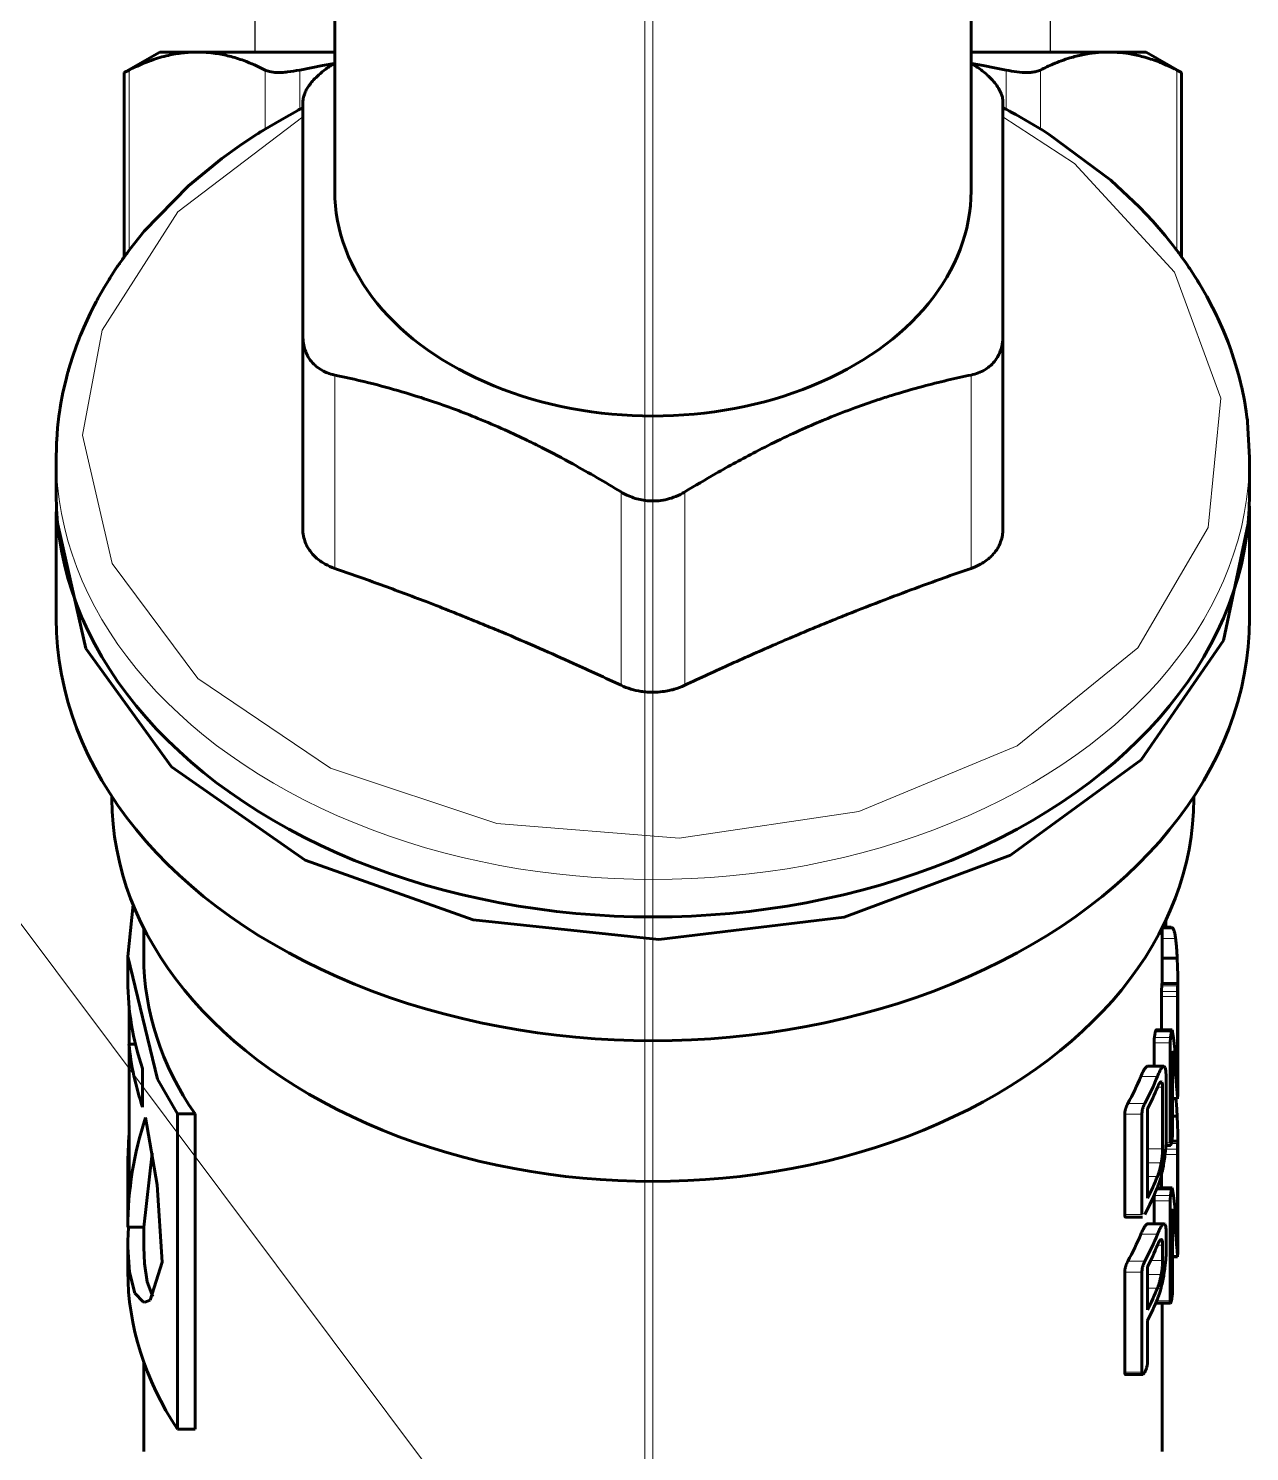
# Model space of a CAD drawing. Header units: millimetres. Extents: x -718 to 68664, y -49984 to -979.
# Drawn here: x 10473.3 to 10857.1, y -23763.8 to -23316.8 of the extents above; entities that cross this region are included whole.
import ezdxf

# ---------------------------------------------------------------- set-up
doc = ezdxf.new("R2010")
doc.units = ezdxf.units.MM
doc.linetypes.add('K5LT_BASIC', pattern=[0])
doc.linetypes.add('K5LT_THIN', pattern=[0])
doc.layers.add('Text', color=7, linetype='Continuous', lineweight=15)
doc.layers.add('ХВС (В1)_20', color=5, linetype='Continuous', lineweight=25)
doc.layers.add('Системный слой (1)', color=7, linetype='Continuous', true_color=0xc26c6c6c)

# ---------------------------------------------------------------- blocks, each defined once
blk = doc.blocks.new('U441')
at = {"layer": 'Системный слой (1)', "color": 150, "linetype": 'K5LT_BASIC', "lineweight": 60, "true_color": 0x0080ff}
for p, q in [((446.819, 169.536), (446.808, 169.536)), ((447.094, 169.531), (446.819, 169.536)), ((447.232, 169.527), (447.094, 169.531)), ((447.301, 169.523), (447.232, 169.527)), ((447.335, 169.522), (447.301, 169.523)), ((447.352, 169.521), (447.335, 169.522)), ((447.741, 169.492), (447.352, 169.521)), ((448.107, 169.45), (447.741, 169.492)), ((448.289, 169.424), (448.107, 169.45)), ((448.381, 169.41), (448.289, 169.424)), ((448.426, 169.403), (448.381, 169.41)), ((448.449, 169.399), (448.426, 169.403)), ((448.844, 169.324), (448.449, 169.399)), ((449.214, 169.24), (448.844, 169.324)), ((449.398, 169.193), (449.214, 169.24)), ((449.489, 169.168), (449.398, 169.193)), ((449.535, 169.155), (449.489, 169.168)), ((449.558, 169.149), (449.535, 169.155)), ((449.955, 169.027), (449.558, 169.149)), ((450.327, 168.897), (449.955, 169.027)), ((450.512, 168.827), (450.327, 168.897)), ((450.604, 168.791), (450.512, 168.827)), ((450.65, 168.772), (450.604, 168.791)), ((450.673, 168.763), (450.65, 168.772)), ((450.887, 168.672), (450.673, 168.763)), ((451.351, 168.458), (450.887, 168.672)), ((451.581, 168.343), (451.351, 168.458)), ((451.695, 168.283), (451.581, 168.343)), ((451.752, 168.252), (451.695, 168.283)), ((451.78, 168.237), (451.752, 168.252)), ((451.795, 168.229), (451.78, 168.237)), ((452.142, 168.032), (451.795, 168.229)), ((452.314, 167.929), (452.142, 168.032)), ((452.4, 167.876), (452.314, 167.929)), ((452.443, 167.849), (452.4, 167.876)), ((452.464, 167.836), (452.443, 167.849)), ((452.475, 167.829), (452.464, 167.836)), ((452.69, 167.69), (452.475, 167.829)), ((452.812, 167.608), (452.69, 167.69)), ((452.822, 167.601), (452.812, 167.608)), ((452.875, 167.564), (452.822, 167.601)), ((452.899, 167.549), (452.875, 167.564)), ((452.944, 167.517), (452.899, 167.549)), ((453.029, 167.458), (452.944, 167.517)), ((453.071, 167.428), (453.029, 167.458)), ((453.092, 167.412), (453.071, 167.428)), ((453.102, 167.404), (453.092, 167.412)), ((453.108, 167.4), (453.102, 167.404)), ((453.115, 167.395), (453.108, 167.4)), ((453.146, 167.372), (453.115, 167.395)), ((453.166, 167.357), (453.146, 167.372)), ((453.18, 167.347), (453.166, 167.357)), ((453.189, 167.34), (453.18, 167.347)), ((453.206, 167.328), (453.189, 167.34)), ((453.213, 167.323), (453.206, 167.328)), ((453.228, 167.312), (453.213, 167.323)), ((453.257, 167.291), (453.228, 167.312)), ((453.315, 167.247), (453.257, 167.291)), ((453.913, 166.769), (453.315, 167.247)), ((455.334, 165.381), (453.913, 166.769)), ((456.193, 164.335), (455.334, 165.381)), ((456.597, 163.775), (456.193, 164.335)), ((456.792, 163.487), (456.597, 163.775)), ((456.888, 163.341), (456.792, 163.487)), ((456.936, 163.267), (456.888, 163.341)), ((456.984, 163.191), (456.936, 163.267)), ((456.996, 163.173), (456.984, 163.191)), ((457.004, 163.161), (456.996, 163.173)), ((457.02, 163.135), (457.004, 163.161)), ((457.027, 163.124), (457.02, 163.135)), ((457.041, 163.102), (457.027, 163.124)), ((457.069, 163.058), (457.041, 163.102)), ((457.124, 162.968), (457.069, 163.058)), ((457.38, 162.522), (457.124, 162.968)), ((457.561, 162.202), (457.38, 162.522)), ((457.653, 162.042), (457.561, 162.202)), ((457.698, 161.962), (457.653, 162.042)), ((457.721, 161.922), (457.698, 161.962)), ((457.733, 161.902), (457.721, 161.922)), ((457.738, 161.892), (457.733, 161.902)), ((457.741, 161.887), (457.738, 161.892)), ((457.743, 161.885), (457.741, 161.887)), ((457.752, 161.867), (457.743, 161.885)), ((457.759, 161.856), (457.752, 161.867)), ((457.763, 161.848), (457.759, 161.856)), ((457.765, 161.842), (457.763, 161.848)), ((457.767, 161.839), (457.765, 161.842)), ((457.768, 161.836), (457.767, 161.839)), ((457.769, 161.834), (457.768, 161.836)), ((457.77, 161.833), (457.769, 161.834)), ((457.772, 161.829), (457.77, 161.833)), ((457.775, 161.823), (457.772, 161.829)), ((457.781, 161.81), (457.775, 161.823)), ((457.795, 161.786), (457.781, 161.81)), ((457.579, 139.384), (457.668, 139.547)), ((457.668, 139.547), (457.674, 139.558)), ((457.674, 139.558), (457.687, 139.582)), ((457.687, 139.582), (457.712, 139.629)), ((457.712, 139.629), (457.744, 139.689)), ((457.744, 139.689), (457.752, 139.704)), ((457.752, 139.704), (457.756, 139.711)), ((457.756, 139.711), (457.758, 139.714)), ((457.758, 139.714), (457.76, 139.719)), ((457.76, 139.719), (457.762, 139.722)), ((457.762, 139.722), (457.764, 139.726)), ((457.764, 139.726), (457.767, 139.732)), ((457.767, 139.732), (457.772, 139.741)), ((457.772, 139.741), (457.779, 139.755)), ((457.779, 139.755), (457.79, 139.775)), ((457.79, 139.775), (457.795, 139.786)), ((457.073, 138.52), (457.579, 139.384)), ((455.513, 136.394), (456.956, 138.333)), ((456.956, 138.333), (457.073, 138.52)), ((454.67, 135.495), (455.513, 136.394)), ((454.229, 135.08), (454.67, 135.495)), ((453.778, 134.69), (454.229, 135.08)), ((453.474, 134.447), (453.633, 134.572)), ((453.633, 134.572), (453.778, 134.69)), ((452.938, 134.05), (453.079, 134.15)), ((453.079, 134.15), (453.113, 134.175)), ((453.113, 134.175), (453.119, 134.18)), ((453.119, 134.18), (453.132, 134.189)), ((453.132, 134.189), (453.157, 134.208)), ((453.157, 134.208), (453.176, 134.221)), ((453.176, 134.221), (453.198, 134.238)), ((453.198, 134.238), (453.23, 134.26)), ((453.23, 134.26), (453.252, 134.277)), ((453.252, 134.277), (453.285, 134.301)), ((453.285, 134.301), (453.335, 134.339)), ((453.335, 134.339), (453.354, 134.355)), ((453.354, 134.355), (453.394, 134.386)), ((453.394, 134.386), (453.474, 134.447)), ((452.304, 133.636), (452.367, 133.675)), ((452.367, 133.675), (452.493, 133.754)), ((452.493, 133.754), (452.743, 133.917)), ((452.743, 133.917), (452.777, 133.94)), ((452.777, 133.94), (452.844, 133.985)), ((452.844, 133.985), (452.938, 134.05)), ((451.515, 133.195), (451.866, 133.381)), ((451.866, 133.381), (452.256, 133.607)), ((452.256, 133.607), (452.272, 133.617)), ((452.272, 133.617), (452.304, 133.636)), ((450.429, 132.712), (450.783, 132.854)), ((450.783, 132.854), (451.182, 133.032)), ((451.182, 133.032), (451.204, 133.042)), ((451.204, 133.042), (451.249, 133.063)), ((451.249, 133.063), (451.338, 133.106)), ((451.338, 133.106), (451.515, 133.195)), ((449.074, 132.298), (449.164, 132.319)), ((449.164, 132.319), (449.343, 132.364)), ((449.343, 132.364), (449.699, 132.464)), ((449.699, 132.464), (450.095, 132.591)), ((450.095, 132.591), (450.117, 132.599)), ((450.117, 132.599), (450.162, 132.614)), ((450.162, 132.614), (450.251, 132.646)), ((450.251, 132.646), (450.429, 132.712)), ((446.808, 132.036), (447.913, 132.098)), ((447.913, 132.098), (447.935, 132.1)), ((447.935, 132.1), (447.979, 132.105)), ((447.979, 132.105), (448.068, 132.116)), ((448.068, 132.116), (448.246, 132.141)), ((448.246, 132.141), (448.599, 132.199)), ((448.599, 132.199), (449.007, 132.282)), ((449.007, 132.282), (449.029, 132.287)), ((449.029, 132.287), (449.074, 132.298))]:
    blk.add_line(p, q, dxfattribs=at)
blk = doc.blocks.new('U442')
at = {"layer": 'Системный слой (1)', "color": 7, "linetype": 'K5LT_THIN', "lineweight": 18}
for p, q in [((447.504, 168.709), (443.477, 167.78)), ((450.802, 168.092), (447.504, 168.709)), ((454.52, 165.712), (450.802, 168.092)), ((443.477, 167.78), (439.867, 165.089)), ((457.511, 161.786), (454.52, 165.712)), ((439.867, 165.089), (437.049, 160.915)), ((437.049, 160.915), (435.314, 155.691)), ((435.314, 155.691), (434.844, 149.958)), ((434.844, 149.958), (435.686, 144.311)), ((435.686, 144.311), (437.754, 139.336)), ((456.042, 137.539), (457.511, 139.786)), ((437.754, 139.336), (440.832, 135.547)), ((452.623, 134.389), (456.042, 137.539)), ((440.832, 135.547), (444.602, 133.338)), ((448.673, 132.938), (452.623, 134.389)), ((444.602, 133.338), (448.673, 132.938))]:
    blk.add_line(p, q, dxfattribs=at)
blk = doc.blocks.new('U451')
at = {"layer": 'Системный слой (1)', "color": 150, "linetype": 'K5LT_BASIC', "lineweight": 60, "true_color": 0x0080ff}
for p, q in [((459.05, 140.047), (459.12, 140.407)), ((459.12, 140.407), (459.184, 140.768)), ((458.976, 139.688), (459.05, 140.047))]:
    blk.add_line(p, q, dxfattribs=at)
blk = doc.blocks.new('U452')
at = {"layer": 'Системный слой (1)', "color": 150, "linetype": 'K5LT_BASIC', "lineweight": 60, "true_color": 0x0080ff}
for p, q in [((459.05, 161.524), (458.976, 161.883)), ((459.12, 161.164), (459.05, 161.524)), ((459.184, 160.803), (459.12, 161.164))]:
    blk.add_line(p, q, dxfattribs=at)
blk = doc.blocks.new('U453')
at = {"layer": 'Системный слой (1)', "color": 150, "linetype": 'K5LT_BASIC', "lineweight": 60, "true_color": 0x0080ff}
for p, q in [((415.582, 166.786), (418.386, 166.786)), ((431.133, 166.786), (432.026, 166.786))]:
    blk.add_line(p, q, dxfattribs=at)
blk = doc.blocks.new('U454')
at = {"layer": 'Системный слой (1)', "color": 150, "linetype": 'K5LT_BASIC', "lineweight": 60, "true_color": 0x0080ff}
for p, q in [((415.582, 134.786), (420.24, 134.786)), ((430.286, 134.786), (432.026, 134.786))]:
    blk.add_line(p, q, dxfattribs=at)
blk = doc.blocks.new('U455')
at = {"layer": 'Системный слой (1)', "color": 150, "linetype": 'K5LT_BASIC', "lineweight": 60, "true_color": 0x0080ff}
for p, q in [((444.927, 169.536), (440.804, 168.606)), ((445.28, 169.529), (444.927, 169.536)), ((440.804, 168.606), (437.09, 165.91)), ((437.09, 165.91), (434.153, 161.714)), ((434.153, 161.714), (432.284, 156.435)), ((432.284, 156.435), (431.669, 150.596)), ((431.669, 150.596), (432.368, 144.775)), ((432.368, 144.775), (434.312, 139.55)), ((434.312, 139.55), (437.309, 135.44)), ((437.309, 135.44), (441.06, 132.851)), ((441.06, 132.851), (444.927, 132.036)), ((444.927, 132.036), (445.28, 132.042))]:
    blk.add_line(p, q, dxfattribs=at)
blk = doc.blocks.new('U456')
at = {"layer": 'Системный слой (1)', "color": 150, "linetype": 'K5LT_BASIC', "lineweight": 60, "true_color": 0x0080ff}
for p, q in [((430.541, 134.294), (430.286, 134.291)), ((430.809, 134.3), (430.541, 134.294)), ((431.08, 134.309), (430.809, 134.3))]:
    blk.add_line(p, q, dxfattribs=at)
blk = doc.blocks.new('U457')
at = {"layer": 'Системный слой (1)', "color": 150, "linetype": 'K5LT_BASIC', "lineweight": 60, "true_color": 0x0080ff}
for p, q in [((420.249, 134.526), (420.24, 134.519)), ((420.24, 134.519), (420.24, 134.518)), ((420.24, 134.518), (420.241, 134.517)), ((420.241, 134.517), (420.242, 134.516)), ((420.277, 134.53), (420.249, 134.526)), ((420.317, 134.531), (420.277, 134.53))]:
    blk.add_line(p, q, dxfattribs=at)
blk = doc.blocks.new('U458')
at = {"layer": 'Системный слой (1)', "color": 150, "linetype": 'K5LT_BASIC', "lineweight": 60, "true_color": 0x0080ff}
for p, q in [((418.007, 135.408), (417.998, 135.393)), ((417.998, 135.393), (417.998, 135.391)), ((417.998, 135.391), (417.999, 135.388)), ((417.999, 135.388), (418, 135.386)), ((418.035, 135.416), (418.007, 135.408)), ((418.076, 135.419), (418.035, 135.416))]:
    blk.add_line(p, q, dxfattribs=at)
blk = doc.blocks.new('U459')
at = {"layer": 'Системный слой (1)', "color": 150, "linetype": 'K5LT_BASIC', "lineweight": 60, "true_color": 0x0080ff}
for p, q in [((427.365, 134.654), (427.541, 134.662)), ((427.541, 134.662), (427.649, 134.686)), ((427.649, 134.686), (427.682, 134.726)), ((427.682, 134.726), (427.682, 134.728))]:
    blk.add_line(p, q, dxfattribs=at)
blk = doc.blocks.new('U460')
at = {"layer": 'Системный слой (1)', "color": 150, "linetype": 'K5LT_BASIC', "lineweight": 60, "true_color": 0x0080ff}
for p, q in [((423.8, 134.456), (423.831, 134.459)), ((423.831, 134.459), (423.856, 134.463)), ((423.856, 134.463), (423.868, 134.468)), ((423.866, 134.471), (423.864, 134.472)), ((423.868, 134.469), (423.866, 134.471)), ((423.868, 134.468), (423.868, 134.469))]:
    blk.add_line(p, q, dxfattribs=at)
blk = doc.blocks.new('U461')
at = {"layer": 'Системный слой (1)', "color": 150, "linetype": 'K5LT_BASIC', "lineweight": 60, "true_color": 0x0080ff}
for p, q in [((427.023, 134.766), (427.122, 134.771)), ((427.122, 134.771), (427.181, 134.787)), ((427.181, 134.787), (427.199, 134.812)), ((427.199, 134.812), (427.199, 134.812))]:
    blk.add_line(p, q, dxfattribs=at)
blk = doc.blocks.new('U462')
at = {"layer": 'Системный слой (1)', "color": 150, "linetype": 'K5LT_BASIC', "lineweight": 60, "true_color": 0x0080ff}
for p, q in [((425.582, 134.294), (425.327, 134.291)), ((425.85, 134.3), (425.582, 134.294)), ((426.121, 134.309), (425.85, 134.3))]:
    blk.add_line(p, q, dxfattribs=at)
blk = doc.blocks.new('U463')
at = {"layer": 'Системный слой (1)', "color": 150, "linetype": 'K5LT_BASIC', "lineweight": 60, "true_color": 0x0080ff}
for p, q in [((426.316, 134.32), (426.121, 134.309)), ((426.498, 134.333), (426.316, 134.32)), ((426.661, 134.35), (426.498, 134.333))]:
    blk.add_line(p, q, dxfattribs=at)
blk = doc.blocks.new('U466')
at = {"layer": 'Системный слой (1)', "color": 150, "linetype": 'K5LT_BASIC', "lineweight": 60, "true_color": 0x0080ff}
for p, q in [((425.257, 134.288), (425.294, 134.288)), ((425.294, 134.288), (425.319, 134.289)), ((425.319, 134.289), (425.327, 134.289)), ((425.327, 134.289), (425.326, 134.29))]:
    blk.add_line(p, q, dxfattribs=at)
blk = doc.blocks.new('U467')
at = {"layer": 'Системный слой (1)', "color": 150, "linetype": 'K5LT_BASIC', "lineweight": 60, "true_color": 0x0080ff}
for p, q in [((422.655, 134.67), (422.698, 134.684)), ((422.698, 134.684), (422.724, 134.701)), ((422.724, 134.701), (422.732, 134.721)), ((422.732, 134.721), (422.732, 134.726))]:
    blk.add_line(p, q, dxfattribs=at)
blk = doc.blocks.new('U468')
at = {"layer": 'Системный слой (1)', "color": 150, "linetype": 'K5LT_BASIC', "lineweight": 60, "true_color": 0x0080ff}
for p, q in [((430.215, 134.288), (430.253, 134.288)), ((430.253, 134.288), (430.278, 134.289)), ((430.278, 134.289), (430.286, 134.289)), ((430.286, 134.289), (430.285, 134.29))]:
    blk.add_line(p, q, dxfattribs=at)
blk = doc.blocks.new('U469')
at = {"layer": 'Системный слой (1)', "color": 150, "linetype": 'K5LT_BASIC', "lineweight": 60, "true_color": 0x0080ff}
for p, q in [((432.041, 134.486), (432.029, 134.477)), ((432.049, 134.494), (432.041, 134.486)), ((432.051, 134.502), (432.049, 134.494))]:
    blk.add_line(p, q, dxfattribs=at)
blk = doc.blocks.new('U470')
at = {"layer": 'Системный слой (1)', "color": 150, "linetype": 'K5LT_BASIC', "lineweight": 60, "true_color": 0x0080ff}
for p, q in [((428.758, 134.456), (428.79, 134.459)), ((428.79, 134.459), (428.815, 134.463)), ((428.815, 134.463), (428.827, 134.468)), ((428.825, 134.471), (428.822, 134.472)), ((428.827, 134.469), (428.825, 134.471)), ((428.827, 134.468), (428.827, 134.469))]:
    blk.add_line(p, q, dxfattribs=at)
blk = doc.blocks.new('U471')
at = {"layer": 'Системный слой (1)', "color": 150, "linetype": 'K5LT_BASIC', "lineweight": 60, "true_color": 0x0080ff}
for p, q in [((421.214, 167.238), (420.556, 167.062)), ((422.006, 167.286), (421.214, 167.238)), ((422.204, 167.283), (422.006, 167.286)), ((422.411, 167.277), (422.204, 167.283)), ((422.625, 167.265), (422.411, 167.277)), ((420.282, 166.801), (420.275, 166.748)), ((420.275, 166.748), (420.339, 166.589)), ((420.556, 167.062), (420.282, 166.801)), ((420.339, 166.589), (421.53, 166.208)), ((421.53, 166.208), (423.956, 166.361)), ((423.956, 166.361), (426.071, 166.727))]:
    blk.add_line(p, q, dxfattribs=at)
blk = doc.blocks.new('U472')
at = {"layer": 'Системный слой (1)', "color": 150, "linetype": 'K5LT_BASIC', "lineweight": 60, "true_color": 0x0080ff}
for p, q in [((421.236, 167.286), (422.006, 167.286)), ((422.625, 167.286), (424.737, 167.286)), ((430.363, 167.286), (431.133, 167.286))]:
    blk.add_line(p, q, dxfattribs=at)
blk = doc.blocks.new('U473')
at = {"layer": 'Системный слой (1)', "color": 150, "linetype": 'K5LT_BASIC', "lineweight": 60, "true_color": 0x0080ff}
for p, q in [((431.133, 167.286), (427.274, 166.357)), ((432.765, 167.123), (431.133, 167.286)), ((427.274, 166.357), (426.185, 165.728))]:
    blk.add_line(p, q, dxfattribs=at)
blk = doc.blocks.new('U474')
at = {"layer": 'Системный слой (1)', "color": 150, "linetype": 'K5LT_BASIC', "lineweight": 60, "true_color": 0x0080ff}
for p, q in [((424.737, 167.286), (423.966, 167.25)), ((425.508, 167.25), (424.737, 167.286))]:
    blk.add_line(p, q, dxfattribs=at)
blk = doc.blocks.new('U475')
at = {"layer": 'Системный слой (1)', "color": 150, "linetype": 'K5LT_BASIC', "lineweight": 60, "true_color": 0x0080ff}
for p, q in [((421.485, 166.766), (420.916, 166.68)), ((422.006, 166.786), (421.485, 166.766)), ((420.521, 166.537), (420.448, 166.491)), ((420.916, 166.68), (420.521, 166.537))]:
    blk.add_line(p, q, dxfattribs=at)

msp = doc.modelspace()

# ---------------------------------------------------------------- linework, layer by layer
at = {"layer": 'Text'}
msp.add_line((10667, -22228.92), (10667, -25816.14), dxfattribs=at)
msp.add_lwpolyline([(10603.43, -23774.83), (10117.31, -23126.01)], dxfattribs=at)
at = {"layer": 'ХВС (В1)_20', "lineweight": 18}
for p, q in [((10669.58, -22895.4), (10669.58, -24034.2)), ((10504.98, -23386.44), (10504.98, -23329.84)), ((10547.78, -23348.35), (10547.78, -23329.84)), ((10558.61, -23342.17), (10558.61, -23329.84)), ((10780.56, -23342.17), (10780.56, -23329.84)), ((10791.39, -23348.35), (10791.39, -23329.84)), ((10834.19, -23386.44), (10834.19, -23329.84)), ((10569.58, -23425.64), (10569.58, -23486.37)), ((10769.58, -23425.64), (10769.58, -23486.37)), ((10659.58, -23462.38), (10659.58, -23523.11)), ((10679.58, -23462.38), (10679.58, -23523.11)), ((10829.58, -23602.67), (10833.85, -23602.67)), ((10829.43, -23619.25), (10834.43, -23619.25)), ((10829.5, -23617.47), (10834.5, -23617.47)), ((10829.54, -23616.76), (10834.54, -23616.76)), ((10829.4, -23620.88), (10834.4, -23620.88)), ((10827.47, -23632), (10832.54, -23632)), ((10827.66, -23631.38), (10832.72, -23631.38)), ((10827.06, -23635.41), (10832.13, -23635.41)), ((10827.18, -23633.78), (10832.26, -23633.78)), ((10822.92, -23646), (10828.13, -23646)), ((10825.02, -23642.78), (10830.16, -23642.78)), ((10828.14, -23649.37), (10829.78, -23649.37)), ((10818.83, -23654.46), (10824.18, -23654.46)), ((10817.87, -23657.87), (10823.26, -23657.87)), ((10825.06, -23668.72), (10829.78, -23668.72)), ((10830.86, -23666.85), (10832.13, -23666.85)), ((10832.48, -23667.06), (10834.5, -23667.06)), ((10832.64, -23666.34), (10834.54, -23666.34)), ((10825.06, -23673.13), (10829.31, -23673.13)), ((10830.55, -23670.46), (10834.4, -23670.46)), ((10830.72, -23668.84), (10834.43, -23668.84)), ((10825.06, -23677.43), (10828.13, -23677.43)), ((10827.82, -23681.59), (10832.54, -23681.59)), ((10828.08, -23680.97), (10832.72, -23680.97)), ((10827.06, -23685), (10832.13, -23685)), ((10827.18, -23683.37), (10832.26, -23683.37)), ((10817.87, -23689.3), (10823.26, -23689.3)), ((10822.93, -23695.56), (10828.14, -23695.56)), ((10828.15, -23698.94), (10829.78, -23698.94)), ((10829.32, -23697.2), (10829.32, -23697.2)), ((10818.84, -23704.04), (10824.18, -23704.04)), ((10826.01, -23703.81), (10829.78, -23703.81)), ((10817.87, -23707.46), (10823.26, -23707.46)), ((10825.06, -23708.18), (10829.31, -23708.18)), ((10825.06, -23712.48), (10828.13, -23712.48)), ((10827.91, -23716.43), (10832.13, -23716.43)), ((10817.87, -23738.85), (10823.26, -23738.85))]:
    msp.add_line(p, q, dxfattribs=at)
at = {"layer": 'ХВС (В1)_20'}
for p, q in [((10544.58, -23324.2), (10544.58, -23264.22)), ((10794.58, -23324.2), (10794.58, -23264.22))]:
    msp.add_line(p, q, dxfattribs=at)
at = {"layer": 'ХВС (В1)_20', "lineweight": 60}
for p, q in [((10569.58, -23367.81), (10569.58, -23271.16)), ((10769.58, -23367.81), (10769.58, -23271.16)), ((10503.46, -23330.62), (10514.58, -23324.2)), ((10526.38, -23324.2), (10514.58, -23324.2)), ((10569.58, -23324.2), (10526.38, -23324.2)), ((10824.58, -23324.2), (10769.58, -23324.2)), ((10835.71, -23330.62), (10824.58, -23324.2)), ((10503.46, -23330.62), (10504.98, -23329.84)), ((10503.46, -23388.5), (10503.46, -23330.62)), ((10834.19, -23329.84), (10835.71, -23330.62)), ((10835.71, -23388.5), (10835.71, -23330.62)), ((10559.58, -23371.89), (10559.58, -23339.91)), ((10779.58, -23339.91), (10779.58, -23413.39)), ((10559.58, -23413.39), (10559.58, -23371.89)), ((10559.58, -23413.39), (10559.58, -23474.12)), ((10779.58, -23413.39), (10779.58, -23474.12)), ((10482.08, -23463.27), (10482.08, -23451.53)), ((10857.08, -23463.27), (10857.08, -23451.53)), ((10482.08, -23502.16), (10482.08, -23470.34)), ((10857.08, -23502.16), (10857.08, -23470.34)), ((10499.58, -23558.73), (10499.58, -23558.09)), ((10839.58, -23558.73), (10839.58, -23558.09)), ((10830.79, -23599.09), (10830.79, -23596.88)), ((10829.6, -23599.31), (10832.78, -23599.31)), ((10829.71, -23599.09), (10832.42, -23599.09)), ((10829.58, -23608.81), (10834.35, -23608.81)), ((10829.55, -23616.75), (10829.54, -23616.76)), ((10829.55, -23616.75), (10834.55, -23616.75)), ((10834.56, -23648.88), (10834.56, -23617.45)), ((10504.95, -23635.81), (10504.95, -23623.69)), ((10829.4, -23631.33), (10829.4, -23620.88)), ((10834.4, -23646.31), (10834.4, -23620.88)), ((10827.7, -23631.33), (10832.76, -23631.33)), ((10506.99, -23635.81), (10504.95, -23635.81)), ((10504.95, -23679.94), (10504.95, -23635.81)), ((10827.06, -23642.78), (10827.06, -23635.41)), ((10832.13, -23666.85), (10832.13, -23635.41)), ((10832.9, -23663.42), (10832.9, -23637.98)), ((10509.23, -23655.59), (10509.23, -23643.47)), ((10825.04, -23642.78), (10825.02, -23642.78)), ((10825.04, -23642.78), (10830.18, -23642.78)), ((10830.9, -23665.29), (10830.9, -23645.95)), ((10829.32, -23647.61), (10829.32, -23647.61)), ((10829.78, -23668.72), (10829.78, -23649.37)), ((10832.9, -23652.9), (10834.41, -23652.9)), ((10832.9, -23653), (10834.45, -23653)), ((10525.7, -23657.76), (10520.16, -23657.76)), ((10520.16, -23756.72), (10520.16, -23657.76)), ((10525.7, -23756.72), (10525.7, -23657.76)), ((10817.87, -23689.3), (10817.87, -23657.87)), ((10823.26, -23689.3), (10823.26, -23657.87)), ((10825.06, -23684.18), (10825.06, -23656.16)), ((10832.9, -23658.4), (10834.35, -23658.4)), ((10830.82, -23667.62), (10832.25, -23667.62)), ((10832.64, -23666.33), (10834.55, -23666.33)), ((10834.56, -23698.47), (10834.56, -23667.04)), ((10509.58, -23693.35), (10512.2, -23670.03)), ((10834.4, -23695.9), (10834.4, -23670.46)), ((10829.4, -23680.92), (10829.4, -23676.86)), ((10828.1, -23680.92), (10832.76, -23680.92)), ((10827.06, -23692.28), (10827.06, -23685)), ((10827.23, -23682.96), (10827.18, -23683.37)), ((10832.13, -23716.43), (10832.13, -23685)), ((10818.12, -23690.15), (10823.49, -23690.15)), ((10832.9, -23713.01), (10832.9, -23687.57)), ((10509.58, -23693.35), (10504.58, -23693.35)), ((10509.58, -23699.55), (10509.58, -23693.35)), ((10825.09, -23692.28), (10825.04, -23692.29)), ((10825.04, -23692.29), (10830.18, -23692.29)), ((10825.09, -23692.28), (10830.23, -23692.28)), ((10830.9, -23700.38), (10830.9, -23694.75)), ((10829.32, -23697.2), (10829.32, -23697.2)), ((10829.78, -23703.81), (10829.78, -23698.94)), ((10832.9, -23702.49), (10834.41, -23702.49)), ((10832.9, -23702.59), (10834.45, -23702.59)), ((10817.87, -23738.85), (10817.87, -23707.46)), ((10823.26, -23738.85), (10823.26, -23707.46)), ((10825.06, -23719.23), (10825.06, -23705.74)), ((10827.58, -23717.21), (10832.25, -23717.21)), ((10825.06, -23735.43), (10825.06, -23722.64)), ((10818.14, -23739.62), (10823.51, -23739.62)), ((10525.7, -23756.72), (10520.16, -23756.72))]:
    msp.add_line(p, q, dxfattribs=at)
for centre, major_axis, ratio, start_param, end_param in [((10669.58, -23367.81), (-100, 0), 0.707107, 0, 3.141593), ((10669.58, -23463.27), (-187.5, 0), 0.707107, 0, 3.141593), ((10669.58, -23502.16), (-187.5, 0), 0.707107, 0, 3.141593), ((10669.58, -23558.73), (-170, 0), 0.707107, 0, 3.141593), ((10669.58, -23608.28), (-160, 0), 0.707107, 0, 0.452658), ((10669.58, -23615.98), (-165, 0), 0.707107, 0, 0.237849), ((10669.58, -23653.32), (-165, 0), 0.900046, 3.188754, 3.285475), ((10669.58, -23628.1), (-165, 0), 0.707107, 0.066134, 0.237849), ((10669.58, -23659.92), (-165, 0), 0.933996, 3.187169, 3.284472), ((10669.58, -23613.69), (160, 0), 0.707107, -0.368687, -0.289622), ((10669.58, -23613.69), (165, 0), 0.707107, -0.357006, -0.280603), ((10669.58, -23617.09), (165, 0), 0.707107, -0.341412, -0.280593), ((10669.58, -23653.7), (-165, 0), 0.105763, 3.181619, 3.187169), ((10669.58, -23649.45), (165, 0), 0.537547, -0.040026, -0.033209), ((10669.58, -23693.35), (-165, 0), 0.809289, 6.022184, 6.283185), ((10669.58, -23645.12), (165, 0), 0.707107, -0.341412, -0.280593), ((10669.58, -23648.52), (165, 0), 0.707107, -0.357006, -0.280603), ((10669.58, -23702.9), (-165, 0), 0.900046, 3.188754, 3.285475), ((10669.58, -23709.51), (-165, 0), 0.933996, 3.187169, 3.284472), ((10669.58, -23663.27), (160, 0), 0.707107, -0.368654, -0.289366), ((10669.58, -23663.27), (165, 0), 0.707107, -0.356974, -0.280356), ((10669.58, -23756.37), (0, 294.87), 0.559575, -1.357845, -1.354416), ((10669.58, -23826.7), (0, 627.64), 0.262891, -1.358993, -1.357845), ((10669.58, -23666.68), (165, 0), 0.707107, -0.341412, -0.280593), ((10669.58, -23703.29), (-165, 0), 0.105763, 3.181619, 3.187169), ((10669.58, -23699.04), (165, 0), 0.537547, -0.040026, -0.033209), ((10669.58, -23707.24), (-165, 0), 0.707107, 0, 0.437972), ((10669.58, -23680.17), (165, 0), 0.707107, -0.341412, -0.280593), ((10669.58, -23683.57), (165, 0), 0.707107, -0.341412, -0.280622)]:
    msp.add_ellipse(centre, major_axis=major_axis, ratio=ratio, start_param=start_param, end_param=end_param, dxfattribs=at)
at = {"layer": 'ХВС (В1)_20', "lineweight": 18}
msp.add_ellipse((10669.58, -23451.53), major_axis=(-187.5, 0), ratio=0.707107, start_param=0, end_param=3.141593, dxfattribs=at)
at = {"layer": 'ХВС (В1)_20', "lineweight": 60}
for points, knots in [([(10526.38, -23324.2), (10524.83, -23324.2), (10521.8, -23324.38), (10516.98, -23325.21), (10511.39, -23326.86), (10507.3, -23328.66), (10504.98, -23329.84)], [0, 0, 0, 0, 1.507376, 2.95229, 4.709081, 7, 7, 7, 7]), ([(10547.78, -23329.84), (10545.55, -23328.7), (10541.78, -23327.03), (10536.56, -23325.42), (10531.67, -23324.44), (10528.31, -23324.2), (10526.38, -23324.2)], [0, 0, 0, 0, 2.216479, 3.731547, 5.118838, 7, 7, 7, 7]), ([(10834.19, -23329.84), (10832.44, -23328.95), (10829.12, -23327.43), (10824.38, -23325.81), (10820.21, -23324.83), (10816.33, -23324.3), (10812.55, -23324.13), (10808.62, -23324.35), (10804.62, -23324.97), (10800.17, -23326.11), (10795.75, -23327.73), (10792.69, -23329.17), (10791.39, -23329.84)], [0, 0, 0, 0, 1.613903, 3.045205, 4.329392, 5.402052, 6.558413, 7.750938, 8.966016, 10.18259, 11.795204, 13, 13, 13, 13]), ([(10569.58, -23327.66), (10568.61, -23328.26), (10566.83, -23329.45), (10564.63, -23331.25), (10562.96, -23332.91), (10561.74, -23334.39), (10560.8, -23335.81), (10560.15, -23337.12), (10559.7, -23338.53), (10559.58, -23339.42), (10559.58, -23339.91)], [0, 0, 0, 0, 1.81654, 3.427707, 4.810681, 6.085576, 7.189807, 8.437676, 9.519756, 11, 11, 11, 11]), ([(10779.58, -23339.91), (10779.58, -23339.43), (10779.47, -23338.44), (10778.91, -23336.83), (10777.99, -23335.17), (10776.71, -23333.47), (10775.19, -23331.87), (10773.17, -23330.1), (10771.28, -23328.72), (10769.92, -23327.87), (10769.58, -23327.66)], [0, 0, 0, 0, 1.434895, 2.863926, 4.343201, 5.71714, 7.189807, 8.437676, 10.374557, 11, 11, 11, 11]), ([(10547.78, -23329.84), (10548.16, -23330.03), (10549.19, -23330.4), (10551.01, -23330.63), (10553, -23330.62), (10555.32, -23330.44), (10557.27, -23330.12), (10558.61, -23329.84)], [0, 0, 0, 0, 1.519826, 3.515107, 4.610993, 5.766308, 8, 8, 8, 8]), ([(10780.56, -23329.84), (10781.74, -23330.09), (10784.13, -23330.5), (10786.81, -23330.66), (10788.73, -23330.56), (10790.18, -23330.33), (10791, -23330.04), (10791.39, -23329.84)], [0, 0, 0, 0, 1.977799, 4.119335, 5.247895, 6.419223, 8, 8, 8, 8]), ([(10559.58, -23413.39), (10559.58, -23414.18), (10559.7, -23415.73), (10560.22, -23417.77), (10561.05, -23419.69), (10562.19, -23421.42), (10563.78, -23423.02), (10565.51, -23424.18), (10567.45, -23425.09), (10568.79, -23425.48), (10569.58, -23425.64)], [0, 0, 0, 0, 1.434895, 2.863926, 4.011798, 5.499942, 6.942546, 8.437676, 9.519756, 11, 11, 11, 11]), ([(10769.58, -23425.64), (10770.36, -23425.48), (10771.85, -23425.05), (10773.76, -23424.13), (10775.48, -23422.92), (10776.95, -23421.45), (10778.06, -23419.79), (10778.79, -23418.17), (10779.34, -23416.34), (10779.56, -23414.73), (10779.58, -23413.61), (10779.58, -23413.39)], [0, 0, 0, 0, 1.56534, 3.124283, 4.376507, 5.999936, 7.573687, 8.672553, 9.772229, 11.567628, 12, 12, 12, 12]), ([(10659.58, -23462.38), (10654.57, -23459.33), (10646.28, -23454.5), (10636.42, -23449.29), (10629.3, -23445.77), (10622.62, -23442.65), (10615.08, -23439.41), (10607.27, -23436.35), (10599.71, -23433.68), (10591.1, -23430.95), (10581.04, -23428.17), (10573.63, -23426.48), (10569.58, -23425.64)], [0, 0, 0, 0, 2.214747, 3.631286, 4.26891, 5.285845, 6.49984, 7.501497, 8.633283, 9.74993, 11.210423, 13, 13, 13, 13]), ([(10769.58, -23425.64), (10764.57, -23426.68), (10756.28, -23428.62), (10746.42, -23431.46), (10739.3, -23433.75), (10732.62, -23436.08), (10725.08, -23439), (10717.27, -23442.33), (10709.71, -23445.82), (10700.27, -23450.54), (10690.22, -23456.03), (10682.82, -23460.41), (10679.58, -23462.38)], [0, 0, 0, 0, 2.214747, 3.631286, 4.26891, 5.285845, 6.49984, 7.501497, 8.633283, 9.74993, 11.570229, 13, 13, 13, 13]), ([(10659.58, -23462.38), (10660.36, -23462.85), (10661.81, -23463.61), (10664.03, -23464.42), (10666.13, -23464.93), (10668.37, -23465.21), (10670.83, -23465.22), (10673.47, -23464.87), (10676.25, -23464.08), (10678.26, -23463.16), (10679.37, -23462.51), (10679.58, -23462.38)], [0, 0, 0, 0, 1.56534, 2.813924, 4.04399, 5.248016, 6.63881, 8.217898, 9.772229, 11.567628, 12, 12, 12, 12]), ([(10569.58, -23486.37), (10568.51, -23486), (10567.05, -23485.35), (10565.24, -23484.23), (10563.74, -23483.09), (10562.43, -23481.75), (10561.38, -23480.31), (10560.61, -23478.94), (10559.94, -23477.19), (10559.63, -23475.53), (10559.58, -23474.44), (10559.58, -23474.12)], [0, 0, 0, 0, 2.127373, 3.072888, 4.25451, 5.999858, 7.049294, 8.149716, 9.52083, 11.287824, 12, 12, 12, 12]), ([(10779.58, -23474.12), (10779.58, -23474.75), (10779.47, -23476.1), (10778.99, -23477.9), (10778.15, -23479.75), (10777.15, -23481.25), (10775.92, -23482.59), (10774.66, -23483.71), (10772.94, -23484.9), (10771.17, -23485.78), (10769.94, -23486.25), (10769.58, -23486.37)], [0, 0, 0, 0, 1.418043, 3.072888, 4.25451, 5.999858, 7.049294, 8.149716, 9.52083, 11.287824, 12, 12, 12, 12]), ([(10659.58, -23523.11), (10654.6, -23520.77), (10646.07, -23516.84), (10633.54, -23511.27), (10624.34, -23507.32), (10613.86, -23502.97), (10605.97, -23499.8), (10595.02, -23495.57), (10584, -23491.45), (10574.44, -23488.06), (10569.58, -23486.37)], [0, 0, 0, 0, 1.832767, 3.127875, 4.59567, 5.201352, 6.963364, 7.491672, 9.215318, 11, 11, 11, 11]), ([(10769.58, -23486.37), (10764.6, -23488.1), (10756.07, -23491.13), (10743.54, -23495.79), (10734.34, -23499.36), (10723.86, -23503.56), (10715.97, -23506.84), (10705.02, -23511.54), (10694, -23516.42), (10684.44, -23520.83), (10679.58, -23523.11)], [0, 0, 0, 0, 1.832767, 3.127875, 4.59567, 5.201352, 6.963364, 7.491672, 9.215318, 11, 11, 11, 11]), ([(10679.58, -23523.11), (10678.51, -23523.62), (10676.88, -23524.23), (10674.52, -23524.81), (10672.31, -23525.19), (10669.99, -23525.33), (10667.72, -23525.25), (10665.4, -23524.98), (10662.61, -23524.35), (10660.58, -23523.58), (10659.58, -23523.11)], [0, 0, 0, 0, 1.950092, 2.816814, 3.899968, 5.49987, 6.461853, 7.470573, 9.192069, 11, 11, 11, 11]), ([(10832.78, -23599.31), (10832.83, -23599.31), (10832.9, -23599.34), (10833.05, -23599.46), (10833.2, -23599.71), (10833.37, -23600.17), (10833.5, -23600.65), (10833.66, -23601.38), (10833.78, -23602.11), (10833.85, -23602.67)], [0, 0, 0, 0, 1.306012, 1.950591, 4.069714, 5.5611, 6.483723, 7.614265, 10, 10, 10, 10]), ([(10833.85, -23602.67), (10833.88, -23602.88), (10833.93, -23603.28), (10834.01, -23604.02), (10834.09, -23604.81), (10834.2, -23606.1), (10834.28, -23607.41), (10834.33, -23608.5), (10834.35, -23608.81)], [0, 0, 0, 0, 1.102324, 2.115644, 3.675314, 4.771612, 7.795881, 9, 9, 9, 9]), ([(10829.43, -23619.25), (10829.42, -23619.39), (10829.42, -23619.6), (10829.41, -23619.9), (10829.4, -23620.33), (10829.4, -23620.67), (10829.4, -23620.88)], [0, 0, 0, 0, 1.645721, 2.474942, 3.596184, 7, 7, 7, 7]), ([(10829.5, -23617.47), (10829.49, -23617.55), (10829.48, -23617.76), (10829.47, -23618.08), (10829.46, -23618.42), (10829.44, -23618.8), (10829.43, -23619.07), (10829.43, -23619.25)], [0, 0, 0, 0, 1.425267, 3.306684, 4.629624, 5.844615, 8, 8, 8, 8]), ([(10829.54, -23616.76), (10829.54, -23616.78), (10829.53, -23616.83), (10829.52, -23616.95), (10829.51, -23617.12), (10829.5, -23617.31), (10829.5, -23617.47)], [0, 0, 0, 0, 2.348147, 3.403963, 4.330186, 7, 7, 7, 7]), ([(10834.43, -23619.25), (10834.43, -23619.39), (10834.42, -23619.6), (10834.42, -23619.9), (10834.41, -23620.33), (10834.4, -23620.67), (10834.4, -23620.88)], [0, 0, 0, 0, 1.645656, 2.47484, 3.596092, 7, 7, 7, 7]), ([(10834.5, -23617.47), (10834.49, -23617.58), (10834.48, -23617.81), (10834.47, -23618.24), (10834.45, -23618.73), (10834.44, -23619.08), (10834.43, -23619.25)], [0, 0, 0, 0, 1.60811, 3.222638, 5.196053, 7, 7, 7, 7]), ([(10834.54, -23616.76), (10834.54, -23616.78), (10834.53, -23616.83), (10834.53, -23616.95), (10834.51, -23617.12), (10834.51, -23617.31), (10834.5, -23617.47)], [0, 0, 0, 0, 2.348206, 3.404036, 4.33026, 7, 7, 7, 7]), ([(10827.47, -23632), (10827.45, -23632.09), (10827.41, -23632.29), (10827.35, -23632.61), (10827.29, -23632.94), (10827.24, -23633.32), (10827.2, -23633.6), (10827.18, -23633.78)], [0, 0, 0, 0, 1.414622, 3.277139, 4.554071, 5.728808, 8, 8, 8, 8]), ([(10827.66, -23631.38), (10827.63, -23631.46), (10827.57, -23631.63), (10827.5, -23631.87), (10827.47, -23632)], [0, 0, 0, 0, 2.769085, 5, 5, 5, 5]), ([(10832.54, -23632), (10832.51, -23632.11), (10832.47, -23632.34), (10832.39, -23632.76), (10832.32, -23633.25), (10832.27, -23633.61), (10832.26, -23633.78)], [0, 0, 0, 0, 1.584031, 3.177368, 5.13887, 7, 7, 7, 7]), ([(10832.72, -23631.38), (10832.69, -23631.46), (10832.63, -23631.63), (10832.57, -23631.87), (10832.54, -23632)], [0, 0, 0, 0, 2.770465, 5, 5, 5, 5]), ([(10827.18, -23633.78), (10827.16, -23633.93), (10827.13, -23634.21), (10827.09, -23634.64), (10827.06, -23635.05), (10827.06, -23635.3), (10827.06, -23635.41)], [0, 0, 0, 0, 1.667877, 3.371513, 5.150627, 7, 7, 7, 7]), ([(10832.26, -23633.78), (10832.24, -23633.93), (10832.21, -23634.21), (10832.17, -23634.64), (10832.14, -23635.05), (10832.13, -23635.3), (10832.13, -23635.41)], [0, 0, 0, 0, 1.667449, 3.37061, 5.149859, 7, 7, 7, 7]), ([(10825.02, -23642.78), (10824.91, -23642.79), (10824.73, -23642.87), (10824.42, -23643.16), (10824.16, -23643.51), (10823.8, -23644.1), (10823.4, -23644.89), (10823.06, -23645.66), (10822.92, -23646)], [0, 0, 0, 0, 1.882419, 3.073598, 4.404999, 5.340089, 7.484696, 9, 9, 9, 9]), ([(10830.16, -23642.78), (10830.07, -23642.79), (10829.9, -23642.85), (10829.63, -23643.11), (10829.36, -23643.46), (10828.98, -23644.09), (10828.57, -23644.94), (10828.25, -23645.71), (10828.13, -23646)], [0, 0, 0, 0, 1.709019, 2.849508, 4.159834, 5.405231, 7.699323, 9, 9, 9, 9]), ([(10829.32, -23647.61), (10829.25, -23647.61), (10829.14, -23647.66), (10828.94, -23647.85), (10828.77, -23648.08), (10828.55, -23648.46), (10828.35, -23648.89), (10828.19, -23649.25), (10828.13, -23649.4)], [0, 0, 0, 0, 2.058978, 3.234198, 4.821038, 5.966388, 7.827203, 9, 9, 9, 9]), ([(10834.49, -23652.4), (10834.5, -23652.26), (10834.51, -23651.98), (10834.52, -23651.58), (10834.54, -23651.12), (10834.54, -23650.81), (10834.55, -23650.61)], [0, 0, 0, 0, 1.931468, 3.789748, 4.835995, 7, 7, 7, 7]), ([(10834.55, -23650.61), (10834.55, -23650.43), (10834.55, -23650.17), (10834.55, -23649.83), (10834.56, -23649.58), (10834.56, -23649.35), (10834.56, -23649.11), (10834.56, -23648.96), (10834.56, -23648.88)], [0, 0, 0, 0, 2.566611, 3.7714, 5.150418, 6.365686, 7.416935, 9, 9, 9, 9]), ([(10818.83, -23654.46), (10818.74, -23654.63), (10818.59, -23654.93), (10818.42, -23655.32), (10818.31, -23655.59), (10818.22, -23655.85), (10818.13, -23656.13), (10818.05, -23656.43), (10817.98, -23656.71), (10817.93, -23657.01), (10817.89, -23657.41), (10817.87, -23657.69), (10817.87, -23657.87)], [0, 0, 0, 0, 2.50513, 3.982107, 4.616518, 5.503994, 6.724663, 7.479575, 8.494509, 9.538642, 10.536997, 13, 13, 13, 13]), ([(10824.18, -23654.46), (10824.08, -23654.65), (10823.91, -23655), (10823.73, -23655.45), (10823.6, -23655.82), (10823.49, -23656.16), (10823.39, -23656.57), (10823.33, -23656.91), (10823.27, -23657.36), (10823.26, -23657.67), (10823.26, -23657.87)], [0, 0, 0, 0, 2.374149, 3.900524, 4.382615, 5.680998, 6.851927, 7.775328, 8.69895, 11, 11, 11, 11]), ([(10832.81, -23665.14), (10832.83, -23664.92), (10832.86, -23664.6), (10832.88, -23664.2), (10832.9, -23663.82), (10832.9, -23663.58), (10832.9, -23663.42)], [0, 0, 0, 0, 2.380508, 3.521258, 4.647217, 7, 7, 7, 7]), ([(10829.31, -23673.13), (10829.4, -23672.67), (10829.53, -23671.88), (10829.66, -23670.84), (10829.74, -23670.02), (10829.77, -23669.32), (10829.78, -23668.9), (10829.78, -23668.72)], [0, 0, 0, 0, 2.284401, 3.867846, 5.316471, 6.72038, 8, 8, 8, 8]), ([(10830.17, -23673.04), (10830.3, -23672.26), (10830.46, -23671.21), (10830.61, -23669.9), (10830.71, -23669.02), (10830.79, -23668.1), (10830.84, -23667.21), (10830.89, -23666.26), (10830.9, -23665.65), (10830.9, -23665.29)], [0, 0, 0, 0, 2.726747, 3.68454, 4.687252, 5.973039, 7.160919, 8.251427, 10, 10, 10, 10]), ([(10832.28, -23667.6), (10832.31, -23667.54), (10832.35, -23667.45), (10832.4, -23667.31), (10832.44, -23667.2), (10832.47, -23667.1), (10832.5, -23666.99), (10832.52, -23666.9), (10832.54, -23666.85)], [0, 0, 0, 0, 2.934956, 4.254231, 5.629439, 6.780496, 7.706898, 9, 9, 9, 9]), ([(10832.54, -23666.85), (10832.57, -23666.7), (10832.63, -23666.41), (10832.72, -23665.83), (10832.78, -23665.4), (10832.81, -23665.14)], [0, 0, 0, 0, 1.91405, 3.58113, 6, 6, 6, 6]), ([(10834.5, -23667.06), (10834.49, -23667.16), (10834.48, -23667.39), (10834.47, -23667.82), (10834.45, -23668.31), (10834.44, -23668.67), (10834.43, -23668.84)], [0, 0, 0, 0, 1.60811, 3.222638, 5.196053, 7, 7, 7, 7]), ([(10834.54, -23666.34), (10834.54, -23666.37), (10834.53, -23666.42), (10834.53, -23666.54), (10834.51, -23666.71), (10834.51, -23666.9), (10834.5, -23667.06)], [0, 0, 0, 0, 2.348206, 3.404036, 4.33026, 7, 7, 7, 7]), ([(10828.13, -23680.83), (10828.32, -23680.38), (10828.63, -23679.53), (10829.02, -23678.27), (10829.41, -23676.84), (10829.8, -23675.12), (10830.06, -23673.7), (10830.17, -23673.04)], [0, 0, 0, 0, 1.797223, 3.126244, 4.112785, 6.182015, 8, 8, 8, 8]), ([(10828.13, -23677.43), (10828.24, -23677.16), (10828.45, -23676.59), (10828.75, -23675.61), (10829.05, -23674.46), (10829.22, -23673.61), (10829.31, -23673.13)], [0, 0, 0, 0, 1.696444, 3.284596, 4.948218, 7, 7, 7, 7]), ([(10834.43, -23668.84), (10834.43, -23668.98), (10834.42, -23669.19), (10834.42, -23669.49), (10834.41, -23669.92), (10834.4, -23670.26), (10834.4, -23670.46)], [0, 0, 0, 0, 1.645656, 2.47484, 3.596092, 7, 7, 7, 7]), ([(10832.54, -23681.59), (10832.51, -23681.7), (10832.47, -23681.92), (10832.39, -23682.35), (10832.32, -23682.84), (10832.27, -23683.2), (10832.26, -23683.37)], [0, 0, 0, 0, 1.584031, 3.177368, 5.13887, 7, 7, 7, 7]), ([(10832.72, -23680.97), (10832.69, -23681.04), (10832.63, -23681.21), (10832.57, -23681.46), (10832.54, -23681.59)], [0, 0, 0, 0, 2.770465, 5, 5, 5, 5]), ([(10827.18, -23683.37), (10827.16, -23683.51), (10827.13, -23683.8), (10827.09, -23684.22), (10827.06, -23684.64), (10827.06, -23684.89), (10827.06, -23685)], [0, 0, 0, 0, 1.667877, 3.371513, 5.150627, 7, 7, 7, 7]), ([(10832.26, -23683.37), (10832.24, -23683.51), (10832.21, -23683.8), (10832.17, -23684.22), (10832.14, -23684.64), (10832.13, -23684.89), (10832.13, -23685)], [0, 0, 0, 0, 1.667449, 3.37061, 5.149859, 7, 7, 7, 7]), ([(10817.87, -23689.3), (10817.87, -23689.47), (10817.88, -23689.71), (10817.93, -23689.96), (10817.99, -23690.08), (10818.05, -23690.14), (10818.1, -23690.15), (10818.12, -23690.15)], [0, 0, 0, 0, 2.902117, 4.482637, 5.94591, 7.116999, 8, 8, 8, 8]), ([(10825.04, -23692.29), (10824.96, -23692.29), (10824.81, -23692.35), (10824.59, -23692.53), (10824.38, -23692.77), (10824.16, -23693.07), (10823.88, -23693.54), (10823.47, -23694.32), (10823.12, -23695.11), (10822.93, -23695.56)], [0, 0, 0, 0, 1.605812, 2.647081, 3.791531, 4.786084, 5.801175, 7.76161, 10, 10, 10, 10]), ([(10830.18, -23692.29), (10830.09, -23692.3), (10829.92, -23692.37), (10829.64, -23692.64), (10829.37, -23693), (10828.99, -23693.65), (10828.58, -23694.5), (10828.26, -23695.27), (10828.14, -23695.56)], [0, 0, 0, 0, 1.721002, 2.869766, 4.18952, 5.376728, 7.727327, 9, 9, 9, 9]), ([(10829.32, -23697.2), (10829.25, -23697.2), (10829.14, -23697.25), (10828.94, -23697.43), (10828.77, -23697.67), (10828.55, -23698.05), (10828.35, -23698.48), (10828.19, -23698.84), (10828.13, -23698.99)], [0, 0, 0, 0, 2.058003, 3.232426, 4.817976, 5.962627, 7.823946, 9, 9, 9, 9]), ([(10829.78, -23698.94), (10829.78, -23698.76), (10829.77, -23698.37), (10829.73, -23697.95), (10829.68, -23697.67), (10829.62, -23697.46), (10829.51, -23697.26), (10829.4, -23697.2), (10829.32, -23697.2)], [0, 0, 0, 0, 1.448699, 3.277377, 4.287565, 5.175825, 6.607967, 9, 9, 9, 9]), ([(10834.55, -23700.2), (10834.55, -23700.02), (10834.55, -23699.76), (10834.55, -23699.42), (10834.56, -23699.17), (10834.56, -23698.94), (10834.56, -23698.7), (10834.56, -23698.55), (10834.56, -23698.47)], [0, 0, 0, 0, 2.566611, 3.7714, 5.150418, 6.365686, 7.416935, 9, 9, 9, 9]), ([(10818.84, -23704.04), (10818.74, -23704.21), (10818.59, -23704.51), (10818.42, -23704.9), (10818.31, -23705.17), (10818.22, -23705.43), (10818.13, -23705.72), (10818.05, -23706.02), (10817.98, -23706.3), (10817.93, -23706.59), (10817.89, -23707), (10817.87, -23707.28), (10817.87, -23707.46)], [0, 0, 0, 0, 2.505505, 3.98421, 4.619629, 5.508347, 6.733431, 7.485229, 8.499862, 9.543165, 10.540464, 13, 13, 13, 13]), ([(10824.18, -23704.04), (10824.08, -23704.23), (10823.91, -23704.58), (10823.73, -23705.04), (10823.6, -23705.4), (10823.49, -23705.75), (10823.39, -23706.16), (10823.33, -23706.5), (10823.27, -23706.95), (10823.26, -23707.26), (10823.26, -23707.46)], [0, 0, 0, 0, 2.376461, 3.904179, 4.386572, 5.68842, 6.856194, 7.77911, 8.701963, 11, 11, 11, 11]), ([(10829.31, -23708.18), (10829.39, -23707.77), (10829.49, -23707.21), (10829.58, -23706.51), (10829.64, -23706.03), (10829.7, -23705.53), (10829.75, -23704.92), (10829.77, -23704.34), (10829.78, -23703.96), (10829.78, -23703.81)], [0, 0, 0, 0, 2.57644, 3.484617, 4.438601, 5.668215, 6.832704, 8.679173, 10, 10, 10, 10]), ([(10830.18, -23708.1), (10830.3, -23707.34), (10830.46, -23706.3), (10830.61, -23705.01), (10830.71, -23704.13), (10830.79, -23703.22), (10830.84, -23702.33), (10830.89, -23701.37), (10830.9, -23700.75), (10830.9, -23700.38)], [0, 0, 0, 0, 2.698112, 3.648037, 4.644675, 5.926999, 7.116073, 8.212402, 10, 10, 10, 10]), ([(10834.49, -23701.98), (10834.5, -23701.85), (10834.51, -23701.57), (10834.52, -23701.16), (10834.54, -23700.71), (10834.54, -23700.4), (10834.55, -23700.2)], [0, 0, 0, 0, 1.931468, 3.789748, 4.835995, 7, 7, 7, 7]), ([(10828.13, -23715.89), (10828.32, -23715.43), (10828.64, -23714.57), (10829.03, -23713.3), (10829.42, -23711.86), (10829.81, -23710.16), (10830.07, -23708.75), (10830.18, -23708.1)], [0, 0, 0, 0, 1.821298, 3.163787, 4.156698, 6.226465, 8, 8, 8, 8]), ([(10828.13, -23712.48), (10828.24, -23712.21), (10828.45, -23711.64), (10828.75, -23710.66), (10829.05, -23709.51), (10829.22, -23708.66), (10829.31, -23708.18)], [0, 0, 0, 0, 1.693814, 3.279889, 4.942982, 7, 7, 7, 7]), ([(10832.81, -23714.73), (10832.83, -23714.51), (10832.86, -23714.19), (10832.88, -23713.78), (10832.9, -23713.41), (10832.9, -23713.16), (10832.9, -23713.01)], [0, 0, 0, 0, 2.380508, 3.521258, 4.647217, 7, 7, 7, 7]), ([(10832.28, -23717.19), (10832.31, -23717.13), (10832.35, -23717.03), (10832.4, -23716.89), (10832.44, -23716.79), (10832.47, -23716.69), (10832.5, -23716.58), (10832.52, -23716.49), (10832.54, -23716.44)], [0, 0, 0, 0, 2.934956, 4.254231, 5.629439, 6.780496, 7.706898, 9, 9, 9, 9]), ([(10832.54, -23716.44), (10832.57, -23716.29), (10832.63, -23715.99), (10832.72, -23715.42), (10832.78, -23714.99), (10832.81, -23714.73)], [0, 0, 0, 0, 1.91405, 3.58113, 6, 6, 6, 6]), ([(10824.83, -23737.15), (10824.87, -23736.98), (10824.93, -23736.73), (10824.99, -23736.33), (10825.05, -23735.91), (10825.06, -23735.6), (10825.06, -23735.43)], [0, 0, 0, 0, 1.892372, 2.762454, 4.420456, 7, 7, 7, 7]), ([(10817.87, -23738.85), (10817.87, -23738.95), (10817.88, -23739.12), (10817.91, -23739.32), (10817.95, -23739.47), (10818.02, -23739.59), (10818.09, -23739.62), (10818.14, -23739.62)], [0, 0, 0, 0, 1.772072, 3.031257, 4.551486, 5.924326, 8, 8, 8, 8]), ([(10823.59, -23739.61), (10823.65, -23739.55), (10823.76, -23739.43), (10823.91, -23739.26), (10824.01, -23739.12), (10824.1, -23739), (10824.15, -23738.91), (10824.18, -23738.85)], [0, 0, 0, 0, 2.615273, 4.778094, 5.923766, 6.796994, 8, 8, 8, 8]), ([(10824.18, -23738.85), (10824.26, -23738.71), (10824.37, -23738.47), (10824.53, -23738.07), (10824.68, -23737.66), (10824.78, -23737.34), (10824.83, -23737.15)], [0, 0, 0, 0, 2.241155, 3.448508, 4.97214, 7, 7, 7, 7])]:
    msp.add_open_spline(points, degree=3, knots=knots, dxfattribs=at)
msp.add_open_spline([(10827.7, -23631.33), (10827.69, -23631.33), (10827.68, -23631.35), (10827.66, -23631.38)], degree=3, dxfattribs=at)

# ---------------------------------------------------------------- block references
at = {"layer": 'ХВС (В1)_20', "xscale": 10, "yscale": 10, "zscale": 10, "rotation": 90}
for name in ['U452', 'U451', 'U441', 'U442', 'U455', 'U473', 'U453', 'U454', 'U469', 'U472', 'U456', 'U468', 'U470', 'U459', 'U461', 'U463', 'U471', 'U462', 'U474', 'U466', 'U460', 'U467', 'U475', 'U457', 'U458']:
    msp.add_blockref(name, (12177.44, -27919.61), dxfattribs=at)

doc.saveas('drawing.dxf')
